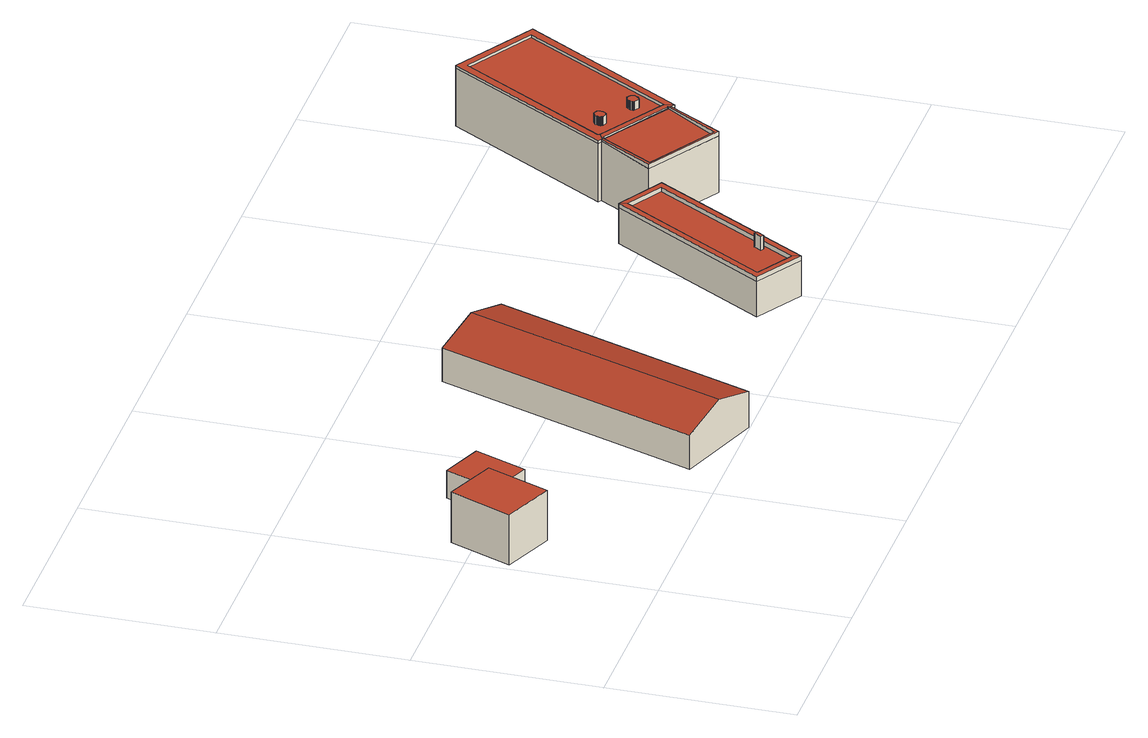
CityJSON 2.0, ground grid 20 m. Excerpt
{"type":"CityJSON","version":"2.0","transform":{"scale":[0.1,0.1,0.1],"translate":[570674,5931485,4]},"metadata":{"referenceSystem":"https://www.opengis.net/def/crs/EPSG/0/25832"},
"CityObjects":{
"building1":{"type":"Building","attributes":{"Grundfläche 2D":"44.401788","Grundhöhe NN":"5.279"},"geometry":[{"type":"Solid","lod":"3","boundaries":[[[[0,1,2,3]],[[4,5,3,2]],[[5,6,0,3]],[[6,7,1,0]],[[7,4,2,1]],[[7,6,5,4]]]],"semantics":{"surfaces":[{"type":"RoofSurface"},{"type":"WallSurface"},{"type":"GroundSurface"}],"values":[[0,1,1,1,1,2]]}}]},
"building2":{"type":"Building","attributes":{"Grundfläche 2D":"29.572310","Grundhöhe NN":"5.279"},"geometry":[{"type":"Solid","lod":"3","boundaries":[[[[8,9,10,11]],[[12,13,11,10]],[[13,14,8,11]],[[14,15,9,8]],[[15,12,10,9]],[[15,14,13,12]]]],"semantics":{"surfaces":[{"type":"RoofSurface"},{"type":"WallSurface"},{"type":"GroundSurface"}],"values":[[0,1,1,1,1,2]]}}]},
"building3":{"type":"Building","attributes":{"Grundfläche 2D":"306.438211","Grundhöhe NN":"5.104"},"geometry":[{"type":"Solid","lod":"3","boundaries":[[[[16,17,18,19]],[[20,17,16,21]],[[19,18,22,23]],[[21,16,19,23,24]],[[20,21,24,25]],[[22,18,17,20,25]],[[24,23,22,25]]]],"semantics":{"surfaces":[{"type":"RoofSurface"},{"type":"WallSurface"},{"type":"GroundSurface"}],"values":[[0,0,1,1,1,1,2]]}}]},
"building4":{"type":"Building","attributes":{"Grundfläche 2D":"119.803500","Grundhöhe NN":"4.983"},"children":["building4-1"],"geometry":[{"type":"Solid","lod":"3","boundaries":[[[[26,27,28,29,30,31]],[[27,26,32,30,29,33]],[[34,35,36,37]],[[38,39,28,27]],[[39,40,29,28]],[[31,30,36,35]],[[26,31,35,34]],[[41,38,27,33]],[[32,26,34,37]],[[37,36,30,32]],[[40,41,33,29]],[[39,38,42,43]],[[40,39,43,44]],[[41,40,44,45]],[[38,41,45,42]],[[43,42,45,44]]]],"semantics":{"surfaces":[{"type":"RoofSurface"},{"type":"WallSurface"},{"type":"GroundSurface"}],"values":[[0,0,0,1,1,1,1,1,1,1,1,1,1,1,1,2]]}}]},
"building4-1":{"type":"BuildingInstallation","parents":["building4"],"geometry":[{"type":"MultiSurface","lod":"3","boundaries":[[[46,47,48,49]],[[49,48,50,51]],[[46,49,51,52]],[[52,53,47,46]],[[53,50,48,47]]],"semantics":{"surfaces":[{"type":"RoofSurface"},{"type":"WallSurface"}],"values":[0,1,1,1,1]}}]},
"building5":{"type":"Building","attributes":{"Grundfläche 2D":"281.354411","Grundhöhe NN":"5.192"},"children":["building5-1","building5-2","building5-3","building5-4"],"geometry":[{"type":"MultiSurface","lod":"3","boundaries":[[[54,55,56,57,58,59,60,61,62,63,64,65]],[[66,67,68]],[[68,69,70,71]],[[71,72,73,74,68]],[[74,66,68]],[[75,76,77,76,71]],[[73,72,71,76,77]],[[78,73,77]],[[79,80,81,82,83,84,67,66,85,86,87,88,89,90,91]],[[61,60,85,92]],[[92,93,62,61]],[[93,94,63,62]],[[63,94,95,78,64]],[[91,90,55,54]],[[56,55,90,89]],[[57,56,89,88]],[[88,87,58,57]],[[59,58,87,86]],[[84,68,67]],[[68,84,83,69]],[[75,71,70,69,83,82,81]],[[77,76,75,81,80,79]],[[78,95,96,97,73]],[[74,73,97,98]],[[66,74,98,99]],[[92,85,100,101]],[[93,92,101,102]],[[94,93,102,103]],[[94,103,96,95]],[[100,85,66,67,66,99]],[[98,97,96,103,102,101,100,99]]],"semantics":{"surfaces":[{"type":"RoofSurface"},{"type":"WallSurface"},{"type":"GroundSurface"}],"values":[0,0,0,0,0,0,0,0,0,1,1,1,1,1,1,1,1,1,1,1,1,1,1,1,1,1,1,1,1,1,2]}}]},
"building5-1":{"type":"BuildingInstallation","parents":["building5"],"geometry":[{"type":"MultiSurface","lod":"3","boundaries":[[[104,105,106,107,108,109,110,65,64]],[[108,107,68,111]],[[111,112,109,108]],[[72,76,110,109,112]],[[78,73,104,64]],[[73,74,105,104]],[[74,66,106,105]]],"semantics":{"surfaces":[{"type":"RoofSurface"},{"type":"WallSurface"}],"values":[0,1,1,1,1,1,1]}}]},
"building5-2":{"type":"BuildingInstallation","parents":["building5"],"geometry":[{"type":"MultiSurface","lod":"3","boundaries":[[[59,54,65,110,113,114,115,107,106,60]],[[54,59,86,91]],[[113,110,76,80,81,75]],[[69,115,114,113,75,81,82,83]],[[107,115,69,83,84,68]],[[106,66,85,60]]],"semantics":{"surfaces":[{"type":"RoofSurface"},{"type":"WallSurface"}],"values":[0,1,1,1,1,1]}}]},
"building5-3":{"type":"BuildingInstallation","parents":["building5"],"geometry":[{"type":"MultiSurface","lod":"3","boundaries":[[[116,117,118,119,120,121,122,123,124,125,126,127,128,129,130,131,132,133,134,135,136,137,138,139,140,141,142,143]],[[130,129,144,145]],[[131,130,145,146]],[[132,131,146,147]],[[133,132,147,148]],[[134,133,148,149]],[[135,134,149,150]],[[136,135,150,151]],[[137,136,151,152]],[[138,137,152,153]],[[139,138,153,154]],[[140,139,154,155]],[[141,140,155,156]],[[142,141,156,157]],[[143,142,157,158]],[[116,143,158,159]],[[117,116,159,160]],[[118,117,160,161]],[[119,118,161,162]],[[120,119,162,163]],[[121,120,163,164]],[[122,121,164,165]],[[123,122,165,166]],[[124,123,166,167]],[[125,124,167,168]],[[126,125,168,169]],[[127,126,169,170]],[[128,127,170,171]],[[129,128,171,144]]],"semantics":{"surfaces":[{"type":"RoofSurface"},{"type":"WallSurface"}],"values":[0,1,1,1,1,1,1,1,1,1,1,1,1,1,1,1,1,1,1,1,1,1,1,1,1,1,1,1,1]}}]},
"building5-4":{"type":"BuildingInstallation","parents":["building5"],"geometry":[{"type":"MultiSurface","lod":"3","boundaries":[[[172,173,174,175,176,177,178,179,180,181,182,183,184,185,186,187,188,189,190,191,192,193,194,195,196,197,198,199,200]],[[185,184,201,202]],[[186,185,202,203]],[[187,186,203,204]],[[188,187,204,205]],[[189,188,205,206]],[[190,189,206,207]],[[191,190,207,208]],[[192,191,208,209]],[[193,192,209,210]],[[194,193,210,211]],[[195,194,211,212]],[[196,195,212,213]],[[197,196,213,214]],[[198,197,214,215]],[[199,198,215,216]],[[200,199,216,217]],[[172,200,217,218]],[[173,172,218,219]],[[174,173,219,220]],[[175,174,220,221]],[[176,175,221,222]],[[177,176,222,223]],[[178,177,223,224]],[[179,178,224,225]],[[180,179,225,226]],[[181,180,226,227]],[[182,181,227,228]],[[183,182,228,229]],[[184,183,229,201]]],"semantics":{"surfaces":[{"type":"RoofSurface"},{"type":"WallSurface"}],"values":[0,1,1,1,1,1,1,1,1,1,1,1,1,1,1,1,1,1,1,1,1,1,1,1,1,1,1,1,1,1]}}]}
},
"vertices":[
[32,223,71],[4,155,71],[61,132,71],[88,200,71],[61,132,13],[88,200,13],[32,223,13],[4,155,13],
[115,251,45],[92,195,45],[138,177,45],[160,233,45],[138,177,13],[160,233,13],[115,251,13],[92,195,13],
[386,302,67],[287,18,67],[335,1,52],[435,285,52],[239,35,50],[339,319,50],[335,1,11],[435,285,11],[339,319,11],[239,35,11],
[654,216,56],[652,225,56],[549,53,56],[601,22,56],[598,31,56],[558,55,56],[694,193,56],[703,195,56],[654,216,51],[558,55,51],[598,31,51],[694,193,51],[652,225,51],[549,53,51],[601,22,51],[703,195,51],[652,225,10],[549,53,10],[601,22,10],[703,195,10],
[614,74,67],[609,66,67],[612,64,67],[617,72,67],[612,64,51],[617,72,51],[614,74,51],[609,66,51],
[735,268,82],[736,268,82],[734,270,82],[831,432,82],[906,387,82],[809,223,82],[812,212,82],[918,389,82],[828,443,82],[722,266,82],[726,264,82],[727,263,82],[808,215,79],[807,215,79],[806,217,80],[807,218,80],[806,218,80],[732,262,80],[712,234,78],[691,205,77],[773,156,77],[731,263,80],[729,263,80],[727,263,80],[726,264,80],[727,263,79],[729,263,79],[731,263,79],[806,218,79],[807,218,79],[806,217,79],[812,212,79],[809,223,79],[906,387,79],[831,432,79],[734,270,79],[736,268,79],[735,268,79],[918,389,79],[828,443,79],[722,266,79],[726,264,79],[726,264,12],[691,205,12],[773,156,12],[808,215,12],[812,212,12],[918,389,12],[828,443,12],[722,266,12],
[691,205,82],[773,156,82],[808,215,82],[806,217,82],[771,160,82],[695,205,82],[729,263,82],[771,160,77],[695,205,77],
[731,263,82],[806,218,82],[807,218,82],
[763,269,89],[764,270,89],[765,270,89],[766,271,89],[767,272,89],[767,273,89],[768,274,89],[768,275,89],[768,276,89],[768,277,89],[768,278,89],[768,279,89],[767,280,89],[763,282,89],[762,282,89],[761,281,89],[760,281,89],[759,280,89],[758,279,89],[758,278,89],[758,277,89],[757,276,89],[757,275,89],[757,274,89],[757,273,89],[758,273,89],[758,272,89],[758,271,89],[763,282,79],[762,282,79],[761,281,79],[760,281,79],[759,280,79],[758,279,79],[758,278,79],[758,277,79],[757,276,79],[757,275,79],[757,274,79],[757,273,79],[758,273,79],[758,272,79],[758,271,79],[763,269,79],[764,270,79],[765,270,79],[766,271,79],[767,272,79],[767,273,79],[768,274,79],[768,275,79],[768,276,79],[768,277,79],[768,278,79],[768,279,79],[767,280,79],
[801,259,89],[801,258,89],[800,258,89],[799,258,89],[798,257,89],[797,256,89],[796,255,89],[796,254,89],[795,253,89],[795,252,89],[795,251,89],[795,250,89],[796,249,89],[801,246,89],[802,246,89],[802,247,89],[803,247,89],[804,247,89],[804,248,89],[805,248,89],[805,249,89],[806,250,89],[806,251,89],[807,252,89],[807,253,89],[807,254,89],[806,255,89],[806,256,89],[802,259,89],[796,249,79],[801,246,79],[802,246,79],[802,247,79],[803,247,79],[804,247,79],[804,248,79],[805,248,79],[805,249,79],[806,250,79],[806,251,79],[807,252,79],[807,253,79],[807,254,79],[806,255,79],[806,256,79],[802,259,79],[801,259,79],[801,258,79],[800,258,79],[799,258,79],[798,257,79],[797,256,79],[796,255,79],[796,254,79],[795,253,79],[795,252,79],[795,251,79],[795,250,79]
]}
